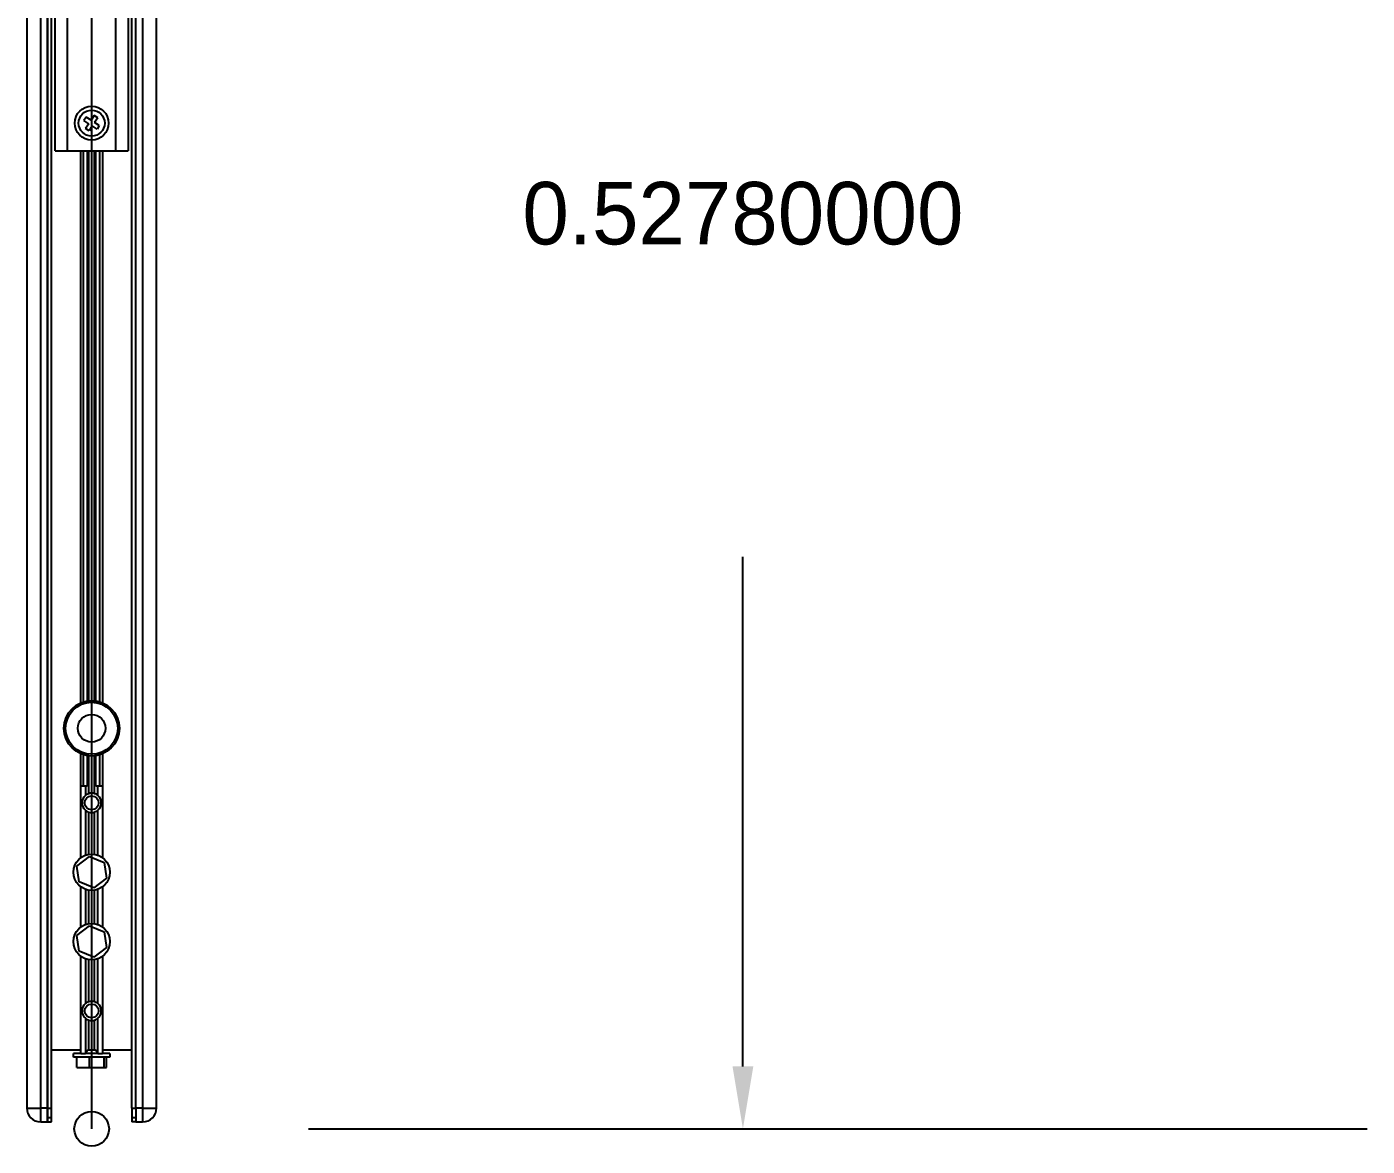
# Model space of a CAD drawing. Header units: millimetres. Extents: x 0.46 to 4.11, y 0.55 to 4.84.
# Drawn here: x 0.9539 to 1.3403, y 3.1365 to 3.4592 of the extents above; entities that cross this region are included whole.
import ezdxf

# ---------------------------------------------------------------- set-up
doc = ezdxf.new("R2010")
doc.units = ezdxf.units.MM
doc.layers.add('90°', color=94, linetype='Continuous')
doc.dimstyles.new('Annotative', dxfattribs={"dimtxt": 0.018, "dimasz": 0.018, "dimexe": 0.18, "dimexo": 0.0625, "dimgap": 0.09, "dimtad": 0, "dimtih": 1, "dimtoh": 1, "dimdec": 8, "dimzin": 0, "dimdsep": 46, "dimtxsty": 'Standard', "dimcen": 0.09, "dimadec": 0, "dimazin": 0, "dimtfac": 1, "dimtdec": 8, "dimtofl": 0, "dimtmove": 0, "dimatfit": 3, "dimfxl": 1, "dimtolj": 1, "dimtzin": 0, "dimarcsym": 0})

# ---------------------------------------------------------------- blocks, each defined once
blk = doc.blocks.new('BR2020182415T')
at = {"layer": '90°', "linetype": 'Continuous'}
for p, q in [((0.4563000001016917, -0.1001999974250793), (0.4563000001016917, -0.6220000116827578)), ((0.4602999998260202, -0.6220000116827578), (0.4602999998260202, -0.1001999974250793)), ((0.4623000001538458, -0.1001999974250793), (0.4623000001538458, -0.6220000116827578)), ((0.4876999998468818, -0.6220000116827578), (0.4876999998468818, -0.1001999974250793)), ((0.4897000001747074, -0.1001999974250793), (0.4897000001747074, -0.6220000116827578)), ((0.4936999998990359, -0.6220000116827578), (0.4936999998990359, -0.1001999974250793)), ((0.4645000858236017, -0.3459999859333038), (0.4645000858236017, -0.1749999970197678)), ((0.4680467526432039, -0.3459999859333038), (0.4680467526432039, -0.1749999970197678)), ((0.4819532473575237, -0.3459999859333038), (0.4819532473575237, -0.1749999970197678)), ((0.4854999141771259, -0.1749999970197678), (0.4854999141771259, -0.3459999859333038)), ((0.4623000001538458, -0.6220000116827578), (0.4623000001538458, -0.25)), ((0.4634000001478853, -0.6220000116827578), (0.4634000001478853, -0.25)), ((0.4865999998528423, -0.6220000116827578), (0.4865999998528423, -0.25)), ((0.4876999998468818, -0.6220000116827578), (0.4876999998468818, -0.25)), ((0.4757283228336746, -0.3357881903648376), (0.4748258650161006, -0.3371695280075073)), ((0.4767329257683741, -0.3364445269107819), (0.4757283228336746, -0.3357881903648376)), ((0.4734445360027166, -0.3362670838832855), (0.4727882029492321, -0.3372716903686523)), ((0.4741695320353756, -0.3381741344928741), (0.4727882029492321, -0.3372716903686523)), ((0.4741695320353756, -0.3381741344928741), (0.4732670742323535, -0.3395554721355438)), ((0.474271677167053, -0.340211808681488), (0.4732670742323535, -0.3395554721355438)), ((0.4748258650161006, -0.3371695280075073), (0.4734445360027166, -0.3362670838832855)), ((0.475174134984627, -0.3388304710388184), (0.474271677167053, -0.340211808681488)), ((0.476555463998011, -0.3397329151630402), (0.475174134984627, -0.3388304710388184)), ((0.4767329257683741, -0.3364445269107819), (0.475830467965352, -0.3378258645534515)), ((0.4772117970514955, -0.3387283086776733), (0.475830467965352, -0.3378258645534515)), ((0.4772117970514955, -0.3387283086776733), (0.476555463998011, -0.3397329151630402)), ((0.4645000858236017, -0.3459999859333038), (0.4680467526432039, -0.3459999859333038)), ((0.4680467526432039, -0.3459999859333038), (0.4819532473575237, -0.3459999859333038)), ((0.471849999996266, -0.5051462594569784), (0.471849999996266, -0.3459999859333038)), ((0.4726608911532821, -0.5048496032914045), (0.4726608911532821, -0.3459999859333038)), ((0.4737500000283035, -0.3459999859333038), (0.4737500000283035, -0.5045982596811882)), ((0.4741514718862163, -0.504545127277197), (0.4741514718862163, -0.3459999859333038)), ((0.4758485281145113, -0.504545127277197), (0.4758485281145113, -0.3459999859333038)), ((0.4762499999724241, -0.5045982596811882), (0.4762499999724241, -0.3459999859333038)), ((0.4773391088474455, -0.5048496032914045), (0.4773391088474455, -0.3459999859333038)), ((0.4781500000044616, -0.3459999859333038), (0.4781500000044616, -0.5051462594569784)), ((0.4819532473575237, -0.3459999859333038), (0.4854999141771259, -0.3459999859333038)), ((0.471849999996266, -0.5292161433699221), (0.471849999996266, -0.5197986094954103)), ((0.4726608911532821, -0.5292161433699221), (0.4726608911532821, -0.5200850098135561)), ((0.4737500000283035, -0.5203383891584963), (0.4737500000283035, -0.5292161433699221)), ((0.4741514718862163, -0.5313546388151735), (0.4741514718862163, -0.5204548864367098)), ((0.4758485281145113, -0.5313546388151735), (0.4758485281145113, -0.5204548864367098)), ((0.4762499999724241, -0.5292161433699221), (0.4762499999724241, -0.5203375844957918)), ((0.4773391088474455, -0.5292161433699221), (0.4773391088474455, -0.5200850098135561)), ((0.4781500000044616, -0.5197967021467775), (0.4781500000044616, -0.5292161433699221)), ((0.4726608911532821, -0.5292161433699221), (0.471849999996266, -0.5292161433699221)), ((0.4719076707497152, -0.5497573642733187), (0.4719076707497152, -0.5292161433699221)), ((0.4737500000283035, -0.5292161433699221), (0.4726608911532821, -0.5292161433699221)), ((0.4731972243407654, -0.5292161433699221), (0.4731972243407654, -0.5318862526419252)), ((0.4773391088474455, -0.5292161433699221), (0.4762499999724241, -0.5292161433699221)), ((0.4768027756599622, -0.5318862526419252), (0.4768027756599622, -0.5292161433699221)), ((0.4781500000044616, -0.5292161433699221), (0.4773391088474455, -0.5292161433699221)), ((0.4780923292510124, -0.5292161433699221), (0.4780923292510124, -0.5497573642733187)), ((0.4731972243407654, -0.5361137716772646), (0.4731972243407654, -0.5490692286493868)), ((0.4741514718862163, -0.5488190381529421), (0.4741514718862163, -0.5366453557016939)), ((0.4758485281145113, -0.5488190381529421), (0.4758485281145113, -0.5366453557016939)), ((0.4768027756599622, -0.5490692286493868), (0.4768027756599622, -0.5361137716772646)), ((0.4707685414705338, -0.552251759052524), (0.474398303334965, -0.5494613080027193)), ((0.4713702382523479, -0.5567904143335909), (0.4707685414705338, -0.552251759052524)), ((0.474398303334965, -0.5494613080027193), (0.4786297617483797, -0.5512095718386263)), ((0.4786297617483797, -0.5512095718386263), (0.4792314585301938, -0.5557482569220156)), ((0.4792314585301938, -0.5557482569220156), (0.4756016966657626, -0.5585386781694979)), ((0.4756016966657626, -0.5585386781694979), (0.4713702382523479, -0.5567904143335909)), ((0.4719076707497152, -0.5697573451998323), (0.4719076707497152, -0.5582426517012209)), ((0.4731972243407654, -0.5589307575228304), (0.4731972243407654, -0.5690692393782228)), ((0.4741514718862163, -0.5688190190794558), (0.4741514718862163, -0.5591809778215975)), ((0.4758485281145113, -0.5688190190794558), (0.4758485281145113, -0.5591809778215975)), ((0.4768027756599622, -0.5690692393782228), (0.4768027756599622, -0.5589307575228304)), ((0.4780923292510124, -0.5582426517012209), (0.4780923292510124, -0.5697573451998323)), ((0.4707685414705338, -0.5722517399790377), (0.474398303334965, -0.5694613187315554)), ((0.474398303334965, -0.5694613187315554), (0.4786297617483797, -0.5712095825674623)), ((0.4786297617483797, -0.5712095825674623), (0.4792314585301938, -0.5757482676508516)), ((0.4713702382523479, -0.576790425062427), (0.4707685414705338, -0.5722517399790377)), ((0.4792314585301938, -0.5757482676508516), (0.4756016966657626, -0.5785386888983339)), ((0.4756016966657626, -0.5785386888983339), (0.4713702382523479, -0.576790425062427)), ((0.4719076707497152, -0.6062999992373079), (0.4719076707497152, -0.5782426326277346)), ((0.4731972243407654, -0.5789307682516664), (0.4731972243407654, -0.591886255026111)), ((0.4741514718862163, -0.5913546411993593), (0.4741514718862163, -0.5791809885504335)), ((0.4758485281145113, -0.5913546411993593), (0.4758485281145113, -0.5791809885504335)), ((0.4768027756599622, -0.591886255026111), (0.4768027756599622, -0.5789307682516664)), ((0.4780923292510124, -0.5782426326277346), (0.4780923292510124, -0.6062999992373079)), ((0.4731972243407654, -0.5961137740614504), (0.4731972243407654, -0.6062999992373079)), ((0.4741514718862163, -0.6051999955179781), (0.4741514718862163, -0.5966453580858797)), ((0.4758485281145113, -0.6051999955179781), (0.4758485281145113, -0.5966453580858797)), ((0.4768027756599622, -0.6062999992373079), (0.4768027756599622, -0.5961137740614504)), ((0.4634000001478853, -0.6051999955179781), (0.4719076707497152, -0.6051999955179781)), ((0.4697500000711443, -0.6072999863627047), (0.4697500000711443, -0.6062999992373079)), ((0.4719076707497152, -0.6062999992373079), (0.4697500000711443, -0.6062999992373079)), ((0.4719076707497152, -0.6062999992373079), (0.4731972243407654, -0.6062999992373079)), ((0.4768027756599622, -0.6062999992373079), (0.4731972243407654, -0.6062999992373079)), ((0.4741514718862163, -0.6051999955179781), (0.4758485281145113, -0.6051999955179781)), ((0.4768027756599622, -0.6062999992373079), (0.4780923292510124, -0.6062999992373079)), ((0.4780923292510124, -0.6051999955179781), (0.4865999998528423, -0.6051999955179781)), ((0.4802499999295833, -0.6062999992373079), (0.4780923292510124, -0.6062999992373079)), ((0.4802499999295833, -0.6062999992373079), (0.4802499999295833, -0.6072999863627047)), ((0.4802499999295833, -0.6072999863627047), (0.4697500000711443, -0.6072999863627047)), ((0.4707685414705338, -0.6103000073435396), (0.4707685414705338, -0.6072999863627047)), ((0.4707685414705338, -0.6103000073435396), (0.474398303334965, -0.6103000073435396)), ((0.474398303334965, -0.6103000073435396), (0.474398303334965, -0.6072999863627047)), ((0.474398303334965, -0.6103000073435396), (0.4786297617483797, -0.6103000073435396)), ((0.4786297617483797, -0.6103000073435396), (0.4786297617483797, -0.6072999863627047)), ((0.4786297617483797, -0.6103000073435396), (0.4792314585301938, -0.6103000073435396)), ((0.4792314585301938, -0.6103000073435396), (0.4792314585301938, -0.6072999863627047)), ((0.4563000001016917, -0.6220000116827578), (0.4602999998260202, -0.6220000116827578)), ((0.4602999998260202, -0.6259999899866671), (0.4602999998260202, -0.6220000116827578)), ((0.4623000001538458, -0.6220000116827578), (0.4602999998260202, -0.6220000116827578)), ((0.4623000001538458, -0.6220000116827578), (0.4634000001478853, -0.6220000116827578)), ((0.4623000001538458, -0.6220000116827578), (0.4623000001538458, -0.6248284308912844)), ((0.4623000001538458, -0.6259999899866671), (0.4623000001538458, -0.6220000116827578)), ((0.4634000001478853, -0.6248284308912844), (0.4634000001478853, -0.6220000116827578)), ((0.4865999998528423, -0.6220000116827578), (0.4876999998468818, -0.6220000116827578)), ((0.4865999998528423, -0.6220000116827578), (0.4865999998528423, -0.6248284308912844)), ((0.4876999998468818, -0.6220000116827578), (0.4876999998468818, -0.6248284308912844)), ((0.4897000001747074, -0.6220000116827578), (0.4876999998468818, -0.6220000116827578)), ((0.4876999998468818, -0.6220000116827578), (0.4876999998468818, -0.6259999899866671)), ((0.4897000001747074, -0.6220000116827578), (0.4936999998990359, -0.6220000116827578)), ((0.4897000001747074, -0.6220000116827578), (0.4897000001747074, -0.6259999899866671)), ((0.4602999998260202, -0.6259999899866671), (0.4623000001538458, -0.6259999899866671)), ((0.4634000001478853, -0.6248284308912844), (0.4623000001538458, -0.6248284308912844)), ((0.4623000001538458, -0.6248284308912844), (0.4623000001538458, -0.6259999899866671)), ((0.4623000001538458, -0.6259999899866671), (0.4634000001478853, -0.6259999899866671)), ((0.4634000001478853, -0.6259999899866671), (0.4634000001478853, -0.6248284308912844)), ((0.4876999998468818, -0.6248284308912844), (0.4865999998528423, -0.6248284308912844)), ((0.4865999998528423, -0.6248284308912844), (0.4865999998528423, -0.6259999899866671)), ((0.4876999998468818, -0.6259999899866671), (0.4865999998528423, -0.6259999899866671)), ((0.4876999998468818, -0.6248284308912844), (0.4876999998468818, -0.6259999899866671)), ((0.4876999998468818, -0.6259999899866671), (0.4897000001747074, -0.6259999899866671))]:
    blk.add_line(p, q, dxfattribs=at)
for centre, radius in [((0.4750000000003638, -0.3380000000001928), 0.004889499999999998), ((0.4750000000003638, -0.3380000000001928), 0.003750000000000028), ((0.4750000000003638, -0.5124999999998181), 0.007500000000000013), ((0.4750000000003638, -0.5124999999998181), 0.003964999999999961), ((0.4750000000003638, -0.5340000000001055), 0.001984375), ((0.4750000000003638, -0.5540000000000873), 0.005250000000000036), ((0.4750000000003638, -0.5740000000000691), 0.00525000000000001), ((0.4750000000003638, -0.5940000000000509), 0.001984375)]:
    blk.add_circle(centre, radius, dxfattribs=at)
at = {"layer": '90°'}
blk.add_circle((0.4750000000003638, -0.5124999999998181), 0.007999999999999986, dxfattribs=at)
at = {"layer": '90°', "color": 251, "true_color": 0x636466}
blk.add_circle((0.4750000000003638, -0.6280000000001564), 0.005, dxfattribs=at)
at = {"layer": '90°', "linetype": 'Continuous'}
for centre, radius, start, end in [((0.4750000000003638, -0.5340000000001055), 0.002778125000000092, 130.4600819626683, 229.5399180373317), ((0.4750000000003638, -0.5340000000001055), 0.002778125000000079, 72.21584704406258, 107.7841529559374), ((0.4750000000003638, -0.5340000000001055), 0.002778125000000018, 310.4600819626683, 49.53991803733169), ((0.4750000000003638, -0.5340000000001055), 0.002778124999999998, 252.2158470440624, 287.7841529559374), ((0.4750000000003638, -0.5940000000000509), 0.002778125000000079, 72.21584704406258, 107.7841529559374), ((0.4750000000003638, -0.5940000000000509), 0.002778125000000092, 130.4600819626683, 229.5399180373317), ((0.4750000000003638, -0.5940000000000509), 0.002778124999999975, 310.4600819626683, 49.53991803733169), ((0.4750000000003638, -0.5940000000000509), 0.002778124999999998, 252.2158470440624, 287.7841529559374), ((0.4750000000003638, -0.6069000000002234), 0.001899999999999992, 116.525352011448, 161.5915198341151), ((0.4750000000003638, -0.6069000000002234), 0.001899999999999992, 18.40848016588486, 63.47464798855201), ((0.4603000000006432, -0.6219999999998436), 0.004, 180, 270), ((0.4897000000000844, -0.6219999999998436), 0.004000000000000029, 270, 0)]:
    blk.add_arc(centre, radius, start, end, dxfattribs=at)
for points, knots in [([(0.4741514718862163, -0.5313546388151735), (0.4739630057647446, -0.531429817614935), (0.4735865600532634, -0.5315799811387478), (0.4733134513762707, -0.5317890619512582), (0.4732167514939647, -0.5318699237600413), (0.4731972243407654, -0.5318862526419252)], [0, 0, 0, 0, 0.4444845398495674, 0.8878216280134031, 1, 1, 1, 1]), ([(0.4768027756599622, -0.5318862526419252), (0.4767116659777457, -0.5318125334451906), (0.4765297752746847, -0.5316653609802415), (0.4761519201265401, -0.5314584574648507), (0.4759031896346642, -0.53137334360963), (0.4758485281145113, -0.5313546388151735)], [0, 0, 0, 0, 0.4391672279936933, 0.8767502456533155, 1, 1, 1, 1]), ([(0.4731972243407654, -0.5361137716772646), (0.4732883329861579, -0.5361874942254872), (0.4734702202376866, -0.536334672265184), (0.4738480833530048, -0.5365415360224688), (0.4740968104606509, -0.5366266505393469), (0.4741514718862163, -0.5366453557016939)], [0, 0, 0, 0, 0.4391701531492748, 0.876749424725241, 1, 1, 1, 1]), ([(0.4758485281145113, -0.5366453557016939), (0.4760369946307037, -0.5365701809350867), (0.4764134411307168, -0.5364200254689422), (0.4766865439096364, -0.5362109004709055), (0.4767832483348684, -0.5361300896411194), (0.4768027756599622, -0.5361137716772646)], [0, 0, 0, 0, 0.4444869238679147, 0.887826389895675, 1, 1, 1, 1]), ([(0.4741514718862163, -0.5913546411993593), (0.4739630057647446, -0.5914298199991208), (0.4735865600532634, -0.5915799835229336), (0.4733134513762707, -0.591789064335444), (0.4732167514939647, -0.5918699261442271), (0.4731972243407654, -0.591886255026111)], [0, 0, 0, 0, 0.4444845398495674, 0.8878216280134031, 1, 1, 1, 1]), ([(0.4768027756599622, -0.591886255026111), (0.4767116676803198, -0.591812520147414), (0.4765297830472264, -0.5916653185377072), (0.4761519165949721, -0.5914584613001352), (0.4759031895309818, -0.5913733464371944), (0.4758485281145113, -0.5913546411993593)], [0, 0, 0, 0, 0.4391736543930805, 0.8767501941748621, 0.9999999999999999, 0.9999999999999999, 0.9999999999999999, 0.9999999999999999]), ([(0.4731972243407654, -0.5961137740614504), (0.4732883329861579, -0.596187496609673), (0.4734702202376866, -0.5963346746493698), (0.4738480833530048, -0.5965415384066546), (0.4740968104606509, -0.5966266529235327), (0.4741514718862163, -0.5966453580858797)], [0, 0, 0, 0, 0.4391701531492748, 0.876749424725241, 1, 1, 1, 1]), ([(0.4758485281145113, -0.5966453580858797), (0.4760369946307037, -0.5965701833192725), (0.4764134411307168, -0.596420027853128), (0.4766865439096364, -0.5962109028550913), (0.4767832483348684, -0.5961300920253052), (0.4768027756599622, -0.5961137740614504)], [0, 0, 0, 0, 0.4444869238679147, 0.887826389895675, 1, 1, 1, 1])]:
    blk.add_open_spline(points, degree=3, knots=knots, dxfattribs=at)
blk = doc.blocks.new('*D26')
at = {"color": 0, "lineweight": -2, "transparency": 16777216}
for p, q in [((1.035061112253061, 3.669266751430472), (1.340349028622704, 3.669266751430472)), ((1.160349028622705, 3.651266751430473), (1.160349028622705, 3.504366750142934)), ((1.160349028622705, 3.159466748855395), (1.160349028622705, 3.306366750142934)), ((1.035061112253061, 3.141466748855395), (1.340349028622705, 3.141466748855395))]:
    blk.add_line(p, q, dxfattribs=at)
at = {"color": 0, "transparency": 16777216}
for points in [[(1.157349028622705, 3.651266751430473), (1.163349028622704, 3.651266751430473), (1.160349028622705, 3.669266751430472)], [(1.157349028622705, 3.159466748855395), (1.163349028622705, 3.159466748855395), (1.160349028622705, 3.141466748855395)]]:
    blk.add_solid(points, dxfattribs=at)
at = {"layer": 'Defpoints', "color": 0, "transparency": 16777216}
for p in [(0.9725611122530613, 3.669266751430472), (0.9725611122530613, 3.141466748855395), (1.160349028622705, 3.141466748855395)]:
    blk.add_point(p, dxfattribs=at)
at = {"color": 0, "transparency": 16777216, "insert": (1.160349028622705, 3.405366750142933), "char_height": 0.018, "attachment_point": 5}
blk.add_mtext('\\A1;0.52780000', dxfattribs=at)

msp = doc.modelspace()

# ---------------------------------------------------------------- linework, layer by layer
msp.add_line((0.9725611122530609, 3.66926675143047), (0.9725611122530609, 3.141466748855393))

# ---------------------------------------------------------------- block references
msp.add_blockref('BR2020182415T', (0.4975611122526971, 3.76946674885555))

# ---------------------------------------------------------------- dimensions: what is measured, and where the dimension line sits
dim = msp.add_aligned_dim(p1=(0.9725611122530609, 3.66926675143047), p2=(0.9725611122530609, 3.141466748855393), distance=0.1877879163696441, dimstyle='Annotative')
dim.commit()
dim.dimension.update_dxf_attribs({"geometry": '*D26', "text_midpoint": (1.160349028622705, 3.405366750142933)})

doc.saveas('drawing.dxf')
